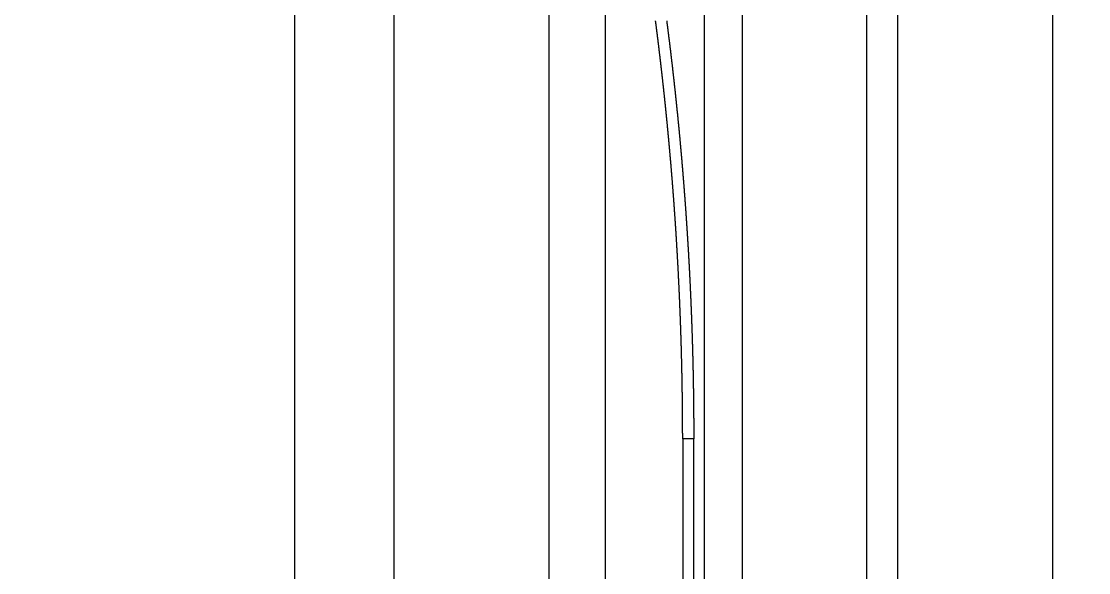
# Model space of a CAD drawing. Extents: x -3500 to 3500, y -1450 to 1450.
# Drawn here: x -726.09 to -715.77, y 212.71 to 218.04 of the extents above; entities that cross this region are included whole.
import ezdxf

# ---------------------------------------------------------------- set-up
doc = ezdxf.new("R2010")
doc.units = 0

msp = doc.modelspace()

# ---------------------------------------------------------------- linework, layer by layer
at = {"layer": 'EOS6MetalLayer'}
for points in [[(-720.45, -235.028), (-723.45, -235.028), (-723.45, -1.5), (-867.564, -1.5), (-867.564, -235.028), (-870.564, -235.028), (-870.564, 1.5), (-723.45, 1.5), (-723.45, 235.028), (-720.45, 235.028)], [(-717.921, 235.028), (-714.921, 235.028), (-714.921, 1.5), (-570.807, 1.5), (-570.807, 235.028), (-567.807, 235.028), (-567.807, -1.5), (-714.921, -1.5), (-714.921, -235.028), (-717.921, -235.028)]]:
    msp.add_lwpolyline(points, close=True, dxfattribs=at)
at = {"layer": 'HBSiProtectLayer'}
msp.add_lwpolyline([(-720.993, -280), (-717.621, -280), (-717.621, 280), (-720.993, 280)], close=True, dxfattribs=at)
at = {"layer": 'NegLayer'}
msp.add_lwpolyline([(-722.493, -225), (-716.121, -225), (-716.121, 225), (-722.493, 225)], close=True, dxfattribs=at)
at = {"layer": 'SiLayer'}
for points in [[(-719.493, -225), (-719.121, -225), (-719.121, 225), (-719.493, 225)], [(-719.7, -214), (-719.593, -214), (-719.593, 214), (-719.7, 214)]]:
    msp.add_lwpolyline(points, close=True, dxfattribs=at)
msp.add_lwpolyline([(-719.8547, 218.04), (-719.8542, 218.036), (-719.8536, 218.032), (-719.8531, 218.028), (-719.8526, 218.024), (-719.8521, 218.02), (-719.8516, 218.016), (-719.8511, 218.012), (-719.8506, 218.008), (-719.85, 218.004), (-719.8495, 218), (-719.849, 217.996), (-719.8485, 217.992), (-719.848, 217.988), (-719.8475, 217.984), (-719.847, 217.98), (-719.8465, 217.976), (-719.846, 217.972), (-719.8454, 217.968), (-719.8449, 217.964), (-719.8444, 217.96), (-719.8439, 217.956), (-719.8434, 217.952), (-719.8429, 217.948), (-719.8424, 217.944), (-719.8419, 217.94), (-719.8414, 217.936), (-719.8409, 217.932), (-719.8404, 217.928), (-719.8399, 217.924), (-719.8394, 217.92), (-719.8389, 217.916), (-719.8384, 217.912), (-719.8379, 217.908), (-719.8374, 217.904), (-719.8369, 217.9), (-719.8364, 217.896), (-719.8359, 217.892), (-719.8354, 217.888), (-719.8349, 217.884), (-719.8344, 217.88), (-719.8339, 217.876), (-719.8334, 217.872), (-719.8329, 217.868), (-719.8324, 217.864), (-719.8319, 217.86), (-719.8314, 217.856), (-719.8309, 217.852), (-719.8304, 217.848), (-719.8299, 217.844), (-719.8294, 217.84), (-719.8289, 217.836), (-719.8285, 217.832), (-719.828, 217.828), (-719.8275, 217.824), (-719.827, 217.82), (-719.8265, 217.816), (-719.826, 217.812), (-719.8255, 217.808), (-719.825, 217.804), (-719.8245, 217.8), (-719.8241, 217.796), (-719.8236, 217.792), (-719.8231, 217.788), (-719.8226, 217.784), (-719.8221, 217.78), (-719.8216, 217.776), (-719.8211, 217.772), (-719.8207, 217.768), (-719.8202, 217.764), (-719.8197, 217.76), (-719.8192, 217.756), (-719.8187, 217.752), (-719.8183, 217.748), (-719.8178, 217.744), (-719.8173, 217.74), (-719.8168, 217.736), (-719.8163, 217.732), (-719.8159, 217.728), (-719.8154, 217.724), (-719.8149, 217.72), (-719.8144, 217.716), (-719.8139, 217.712), (-719.8135, 217.708), (-719.813, 217.704), (-719.8125, 217.7), (-719.812, 217.696), (-719.8116, 217.692), (-719.8111, 217.688), (-719.8106, 217.684), (-719.8102, 217.68), (-719.8097, 217.676), (-719.8092, 217.672), (-719.8087, 217.668), (-719.8083, 217.664), (-719.8078, 217.66), (-719.8073, 217.656), (-719.8069, 217.652), (-719.8064, 217.648), (-719.8059, 217.644), (-719.8055, 217.64), (-719.805, 217.636), (-719.8045, 217.632), (-719.8041, 217.628), (-719.8036, 217.624), (-719.8031, 217.62), (-719.8027, 217.616), (-719.8022, 217.612), (-719.8018, 217.608), (-719.8013, 217.604), (-719.8008, 217.6), (-719.8004, 217.596), (-719.7999, 217.592), (-719.7994, 217.588), (-719.799, 217.584), (-719.7985, 217.58), (-719.7981, 217.576), (-719.7976, 217.572), (-719.7972, 217.568), (-719.7967, 217.564), (-719.7962, 217.56), (-719.7958, 217.556), (-719.7953, 217.552), (-719.7949, 217.548), (-719.7944, 217.544), (-719.794, 217.54), (-719.7935, 217.536), (-719.7931, 217.532), (-719.7926, 217.528), (-719.7922, 217.524), (-719.7917, 217.52), (-719.7912, 217.516), (-719.7908, 217.512), (-719.7903, 217.508), (-719.7899, 217.504), (-719.7895, 217.5), (-719.789, 217.496), (-719.7886, 217.492), (-719.7881, 217.488), (-719.7877, 217.484), (-719.7872, 217.48), (-719.7868, 217.476), (-719.7863, 217.472), (-719.7859, 217.468), (-719.7854, 217.464), (-719.785, 217.46), (-719.7845, 217.456), (-719.7841, 217.452), (-719.7837, 217.448), (-719.7832, 217.444), (-719.7828, 217.44), (-719.7823, 217.436), (-719.7819, 217.432), (-719.7815, 217.428), (-719.781, 217.424), (-719.7806, 217.42), (-719.7801, 217.416), (-719.7797, 217.412), (-719.7793, 217.408), (-719.7788, 217.404), (-719.7784, 217.4), (-719.778, 217.396), (-719.7775, 217.392), (-719.7771, 217.388), (-719.7767, 217.384), (-719.7762, 217.38), (-719.7758, 217.376), (-719.7754, 217.372), (-719.7749, 217.368), (-719.7745, 217.364), (-719.7741, 217.36), (-719.7736, 217.356), (-719.7732, 217.352), (-719.7728, 217.348), (-719.7723, 217.344), (-719.7719, 217.34), (-719.7715, 217.336), (-719.7711, 217.332), (-719.7706, 217.328), (-719.7702, 217.324), (-719.7698, 217.32), (-719.7694, 217.316), (-719.7689, 217.312), (-719.7685, 217.308), (-719.7681, 217.304), (-719.7677, 217.3), (-719.7672, 217.296), (-719.7668, 217.292), (-719.7664, 217.288), (-719.766, 217.284), (-719.7655, 217.28), (-719.7651, 217.276), (-719.7647, 217.272), (-719.7643, 217.268), (-719.7639, 217.264), (-719.7634, 217.26), (-719.763, 217.256), (-719.7626, 217.252), (-719.7622, 217.248), (-719.7618, 217.244), (-719.7614, 217.24), (-719.761, 217.236), (-719.7605, 217.232), (-719.7601, 217.228), (-719.7597, 217.224), (-719.7593, 217.22), (-719.7589, 217.216), (-719.7585, 217.212), (-719.7581, 217.208), (-719.7576, 217.204), (-719.7572, 217.2), (-719.7568, 217.196), (-719.7564, 217.192), (-719.756, 217.188), (-719.7556, 217.184), (-719.7552, 217.18), (-719.7548, 217.176), (-719.7544, 217.172), (-719.754, 217.168), (-719.7536, 217.164), (-719.7532, 217.16), (-719.7528, 217.156), (-719.7524, 217.152), (-719.7519, 217.148), (-719.7515, 217.144), (-719.7511, 217.14), (-719.7507, 217.136), (-719.7503, 217.132), (-719.7499, 217.128), (-719.7495, 217.124), (-719.7491, 217.12), (-719.7487, 217.116), (-719.7483, 217.112), (-719.7479, 217.108), (-719.7475, 217.104), (-719.7471, 217.1), (-719.7467, 217.096), (-719.7463, 217.092), (-719.7459, 217.088), (-719.7456, 217.084), (-719.7452, 217.08), (-719.7448, 217.076), (-719.7444, 217.072), (-719.744, 217.068), (-719.7436, 217.064), (-719.7432, 217.06), (-719.7428, 217.056), (-719.7424, 217.052), (-719.742, 217.048), (-719.7416, 217.044), (-719.7412, 217.04), (-719.7408, 217.036), (-719.7405, 217.032), (-719.7401, 217.028), (-719.7397, 217.024), (-719.7393, 217.02), (-719.7389, 217.016), (-719.7385, 217.012), (-719.7381, 217.008), (-719.7377, 217.004), (-719.7374, 217), (-719.737, 216.996), (-719.7366, 216.992), (-719.7362, 216.988), (-719.7358, 216.984), (-719.7354, 216.98), (-719.7351, 216.976), (-719.7347, 216.972), (-719.7343, 216.968), (-719.7339, 216.964), (-719.7335, 216.96), (-719.7332, 216.956), (-719.7328, 216.952), (-719.7324, 216.948), (-719.732, 216.944), (-719.7316, 216.94), (-719.7313, 216.936), (-719.7309, 216.932), (-719.7305, 216.928), (-719.7301, 216.924), (-719.7298, 216.92), (-719.7294, 216.916), (-719.729, 216.912), (-719.7286, 216.908), (-719.7283, 216.904), (-719.7279, 216.9), (-719.7275, 216.896), (-719.7272, 216.892), (-719.7268, 216.888), (-719.7264, 216.884), (-719.726, 216.88), (-719.7257, 216.876), (-719.7253, 216.872), (-719.7249, 216.868), (-719.7246, 216.864), (-719.7242, 216.86), (-719.7238, 216.856), (-719.7235, 216.852), (-719.7231, 216.848), (-719.7227, 216.844), (-719.7224, 216.84), (-719.722, 216.836), (-719.7217, 216.832), (-719.7213, 216.828), (-719.7209, 216.824), (-719.7206, 216.82), (-719.7202, 216.816), (-719.7198, 216.812), (-719.7195, 216.808), (-719.7191, 216.804), (-719.7188, 216.8), (-719.7184, 216.796), (-719.718, 216.792), (-719.7177, 216.788), (-719.7173, 216.784), (-719.717, 216.78), (-719.7166, 216.776), (-719.7163, 216.772), (-719.7159, 216.768), (-719.7156, 216.764), (-719.7152, 216.76), (-719.7148, 216.756), (-719.7145, 216.752), (-719.7141, 216.748), (-719.7138, 216.744), (-719.7134, 216.74), (-719.7131, 216.736), (-719.7127, 216.732), (-719.7124, 216.728), (-719.712, 216.724), (-719.7117, 216.72), (-719.7113, 216.716), (-719.711, 216.712), (-719.7106, 216.708), (-719.7103, 216.704), (-719.7099, 216.7), (-719.7096, 216.696), (-719.7093, 216.692), (-719.7089, 216.688), (-719.7086, 216.684), (-719.7082, 216.68), (-719.7079, 216.676), (-719.7075, 216.672), (-719.7072, 216.668), (-719.7068, 216.664), (-719.7065, 216.66), (-719.7062, 216.656), (-719.7058, 216.652), (-719.7055, 216.648), (-719.7051, 216.644), (-719.7048, 216.64), (-719.7045, 216.636), (-719.7041, 216.632), (-719.7038, 216.628), (-719.7035, 216.624), (-719.7031, 216.62), (-719.7028, 216.616), (-719.7024, 216.612), (-719.7021, 216.608), (-719.7018, 216.604), (-719.7014, 216.6), (-719.7011, 216.596), (-719.7008, 216.592), (-719.7004, 216.588), (-719.7001, 216.584), (-719.6998, 216.58), (-719.6995, 216.576), (-719.6991, 216.572), (-719.6988, 216.568), (-719.6985, 216.564), (-719.6981, 216.56), (-719.6978, 216.556), (-719.6975, 216.552), (-719.6972, 216.548), (-719.6968, 216.544), (-719.6965, 216.54), (-719.6962, 216.536), (-719.6959, 216.532), (-719.6955, 216.528), (-719.6952, 216.524), (-719.6949, 216.52), (-719.6946, 216.516), (-719.6942, 216.512), (-719.6939, 216.508), (-719.6936, 216.504), (-719.6933, 216.5), (-719.6929, 216.496), (-719.6926, 216.492), (-719.6923, 216.488), (-719.692, 216.484), (-719.6917, 216.48), (-719.6914, 216.476), (-719.691, 216.472), (-719.6907, 216.468), (-719.6904, 216.464), (-719.6901, 216.46), (-719.6898, 216.456), (-719.6895, 216.452), (-719.6891, 216.448), (-719.6888, 216.444), (-719.6885, 216.44), (-719.6882, 216.436), (-719.6879, 216.432), (-719.6876, 216.428), (-719.6873, 216.424), (-719.687, 216.42), (-719.6866, 216.416), (-719.6863, 216.412), (-719.686, 216.408), (-719.6857, 216.404), (-719.6854, 216.4), (-719.6851, 216.396), (-719.6848, 216.392), (-719.6845, 216.388), (-719.6842, 216.384), (-719.6839, 216.38), (-719.6836, 216.376), (-719.6833, 216.372), (-719.683, 216.368), (-719.6827, 216.364), (-719.6824, 216.36), (-719.6821, 216.356), (-719.6818, 216.352), (-719.6815, 216.348), (-719.6811, 216.344), (-719.6808, 216.34), (-719.6805, 216.336), (-719.6802, 216.332), (-719.68, 216.328), (-719.6797, 216.324), (-719.6794, 216.32), (-719.6791, 216.316), (-719.6788, 216.312), (-719.6785, 216.308), (-719.6782, 216.304), (-719.6779, 216.3), (-719.6776, 216.296), (-719.6773, 216.292), (-719.677, 216.288), (-719.6767, 216.284), (-719.6764, 216.28), (-719.6761, 216.276), (-719.6758, 216.272), (-719.6755, 216.268), (-719.6752, 216.264), (-719.6749, 216.26), (-719.6747, 216.256), (-719.6744, 216.252), (-719.6741, 216.248), (-719.6738, 216.244), (-719.6735, 216.24), (-719.6732, 216.236), (-719.6729, 216.232), (-719.6726, 216.228), (-719.6724, 216.224), (-719.6721, 216.22), (-719.6718, 216.216), (-719.6715, 216.212), (-719.6712, 216.208), (-719.6709, 216.204), (-719.6707, 216.2), (-719.6704, 216.196), (-719.6701, 216.192), (-719.6698, 216.188), (-719.6695, 216.184), (-719.6692, 216.18), (-719.669, 216.176), (-719.6687, 216.172), (-719.6684, 216.168), (-719.6681, 216.164), (-719.6679, 216.16), (-719.6676, 216.156), (-719.6673, 216.152), (-719.667, 216.148), (-719.6668, 216.144), (-719.6665, 216.14), (-719.6662, 216.136), (-719.6659, 216.132), (-719.6657, 216.128), (-719.6654, 216.124), (-719.6651, 216.12), (-719.6648, 216.116), (-719.6646, 216.112), (-719.6643, 216.108), (-719.664, 216.104), (-719.6638, 216.1), (-719.6635, 216.096), (-719.6632, 216.092), (-719.663, 216.088), (-719.6627, 216.084), (-719.6624, 216.08), (-719.6622, 216.076), (-719.6619, 216.072), (-719.6616, 216.068), (-719.6614, 216.064), (-719.6611, 216.06), (-719.6608, 216.056), (-719.6606, 216.052), (-719.6603, 216.048), (-719.66, 216.044), (-719.6598, 216.04), (-719.6595, 216.036), (-719.6593, 216.032), (-719.659, 216.028), (-719.6587, 216.024), (-719.6585, 216.02), (-719.6582, 216.016), (-719.658, 216.012), (-719.6577, 216.008), (-719.6574, 216.004), (-719.6572, 216), (-719.6569, 215.996), (-719.6567, 215.992), (-719.6564, 215.988), (-719.6562, 215.984), (-719.6559, 215.98), (-719.6557, 215.976), (-719.6554, 215.972), (-719.6551, 215.968), (-719.6549, 215.964), (-719.6546, 215.96), (-719.6544, 215.956), (-719.6541, 215.952), (-719.6539, 215.948), (-719.6536, 215.944), (-719.6534, 215.94), (-719.6531, 215.936), (-719.6529, 215.932), (-719.6526, 215.928), (-719.6524, 215.924), (-719.6522, 215.92), (-719.6519, 215.916), (-719.6517, 215.912), (-719.6514, 215.908), (-719.6512, 215.904), (-719.6509, 215.9), (-719.6507, 215.896), (-719.6504, 215.892), (-719.6502, 215.888), (-719.65, 215.884), (-719.6497, 215.88), (-719.6495, 215.876), (-719.6492, 215.872), (-719.649, 215.868), (-719.6488, 215.864), (-719.6485, 215.86), (-719.6483, 215.856), (-719.648, 215.852), (-719.6478, 215.848), (-719.6476, 215.844), (-719.6473, 215.84), (-719.6471, 215.836), (-719.6469, 215.832), (-719.6466, 215.828), (-719.6464, 215.824), (-719.6462, 215.82), (-719.6459, 215.816), (-719.6457, 215.812), (-719.6455, 215.808), (-719.6452, 215.804), (-719.645, 215.8), (-719.6448, 215.796), (-719.6445, 215.792), (-719.6443, 215.788), (-719.6441, 215.784), (-719.6438, 215.78), (-719.6436, 215.776), (-719.6434, 215.772), (-719.6432, 215.768), (-719.6429, 215.764), (-719.6427, 215.76), (-719.6425, 215.756), (-719.6423, 215.752), (-719.642, 215.748), (-719.6418, 215.744), (-719.6416, 215.74), (-719.6414, 215.736), (-719.6411, 215.732), (-719.6409, 215.728), (-719.6407, 215.724), (-719.6405, 215.72), (-719.6403, 215.716), (-719.64, 215.712), (-719.6398, 215.708), (-719.6396, 215.704), (-719.6394, 215.7), (-719.6392, 215.696), (-719.6389, 215.692), (-719.6387, 215.688), (-719.6385, 215.684), (-719.6383, 215.68), (-719.6381, 215.676), (-719.6379, 215.672), (-719.6376, 215.668), (-719.6374, 215.664), (-719.6372, 215.66), (-719.637, 215.656), (-719.6368, 215.652), (-719.6366, 215.648), (-719.6364, 215.644), (-719.6362, 215.64), (-719.6359, 215.636), (-719.6357, 215.632), (-719.6355, 215.628), (-719.6353, 215.624), (-719.6351, 215.62), (-719.6349, 215.616), (-719.6347, 215.612), (-719.6345, 215.608), (-719.6343, 215.604), (-719.6341, 215.6), (-719.6339, 215.596), (-719.6337, 215.592), (-719.6335, 215.588), (-719.6333, 215.584), (-719.6331, 215.58), (-719.6329, 215.576), (-719.6327, 215.572), (-719.6325, 215.568), (-719.6323, 215.564), (-719.6321, 215.56), (-719.6319, 215.556), (-719.6317, 215.552), (-719.6315, 215.548), (-719.6313, 215.544), (-719.6311, 215.54), (-719.6309, 215.536), (-719.6307, 215.532), (-719.6305, 215.528), (-719.6303, 215.524), (-719.6301, 215.52), (-719.6299, 215.516), (-719.6297, 215.512), (-719.6295, 215.508), (-719.6293, 215.504), (-719.6291, 215.5), (-719.6289, 215.496), (-719.6287, 215.492), (-719.6285, 215.488), (-719.6283, 215.484), (-719.6281, 215.48), (-719.628, 215.476), (-719.6278, 215.472), (-719.6276, 215.468), (-719.6274, 215.464), (-719.6272, 215.46), (-719.627, 215.456), (-719.6268, 215.452), (-719.6266, 215.448), (-719.6265, 215.444), (-719.6263, 215.44), (-719.6261, 215.436), (-719.6259, 215.432), (-719.6257, 215.428), (-719.6255, 215.424), (-719.6254, 215.42), (-719.6252, 215.416), (-719.625, 215.412), (-719.6248, 215.408), (-719.6246, 215.404), (-719.6245, 215.4), (-719.6243, 215.396), (-719.6241, 215.392), (-719.6239, 215.388), (-719.6237, 215.384), (-719.6236, 215.38), (-719.6234, 215.376), (-719.6232, 215.372), (-719.623, 215.368), (-719.6229, 215.364), (-719.6227, 215.36), (-719.6225, 215.356), (-719.6223, 215.352), (-719.6222, 215.348), (-719.622, 215.344), (-719.6218, 215.34), (-719.6216, 215.336), (-719.6215, 215.332), (-719.6213, 215.328), (-719.6211, 215.324), (-719.621, 215.32), (-719.6208, 215.316), (-719.6206, 215.312), (-719.6205, 215.308), (-719.6203, 215.304), (-719.6201, 215.3), (-719.62, 215.296), (-719.6198, 215.292), (-719.6196, 215.288), (-719.6195, 215.284), (-719.6193, 215.28), (-719.6191, 215.276), (-719.619, 215.272), (-719.6188, 215.268), (-719.6186, 215.264), (-719.6185, 215.26), (-719.6183, 215.256), (-719.6182, 215.252), (-719.618, 215.248), (-719.6178, 215.244), (-719.6177, 215.24), (-719.6175, 215.236), (-719.6174, 215.232), (-719.6172, 215.228), (-719.617, 215.224), (-719.6169, 215.22), (-719.6167, 215.216), (-719.6166, 215.212), (-719.6164, 215.208), (-719.6163, 215.204), (-719.6161, 215.2), (-719.616, 215.196), (-719.6158, 215.192), (-719.6156, 215.188), (-719.6155, 215.184), (-719.6153, 215.18), (-719.6152, 215.176), (-719.615, 215.172), (-719.6149, 215.168), (-719.6147, 215.164), (-719.6146, 215.16), (-719.6144, 215.156), (-719.6143, 215.152), (-719.6141, 215.148), (-719.614, 215.144), (-719.6139, 215.14), (-719.6137, 215.136), (-719.6136, 215.132), (-719.6134, 215.128), (-719.6133, 215.124), (-719.6131, 215.12), (-719.613, 215.116), (-719.6128, 215.112), (-719.6127, 215.108), (-719.6126, 215.104), (-719.6124, 215.1), (-719.6123, 215.096), (-719.6121, 215.092), (-719.612, 215.088), (-719.6119, 215.084), (-719.6117, 215.08), (-719.6116, 215.076), (-719.6114, 215.072), (-719.6113, 215.068), (-719.6112, 215.064), (-719.611, 215.06), (-719.6109, 215.056), (-719.6108, 215.052), (-719.6106, 215.048), (-719.6105, 215.044), (-719.6104, 215.04), (-719.6102, 215.036), (-719.6101, 215.032), (-719.61, 215.028), (-719.6098, 215.024), (-719.6097, 215.02), (-719.6096, 215.016), (-719.6094, 215.012), (-719.6093, 215.008), (-719.6092, 215.004), (-719.609, 215), (-719.6089, 214.996), (-719.6088, 214.992), (-719.6087, 214.988), (-719.6085, 214.984), (-719.6084, 214.98), (-719.6083, 214.976), (-719.6082, 214.972), (-719.608, 214.968), (-719.6079, 214.964), (-719.6078, 214.96), (-719.6077, 214.956), (-719.6075, 214.952), (-719.6074, 214.948), (-719.6073, 214.944), (-719.6072, 214.94), (-719.6071, 214.936), (-719.6069, 214.932), (-719.6068, 214.928), (-719.6067, 214.924), (-719.6066, 214.92), (-719.6065, 214.916), (-719.6063, 214.912), (-719.6062, 214.908), (-719.6061, 214.904), (-719.606, 214.9), (-719.6059, 214.896), (-719.6058, 214.892), (-719.6057, 214.888), (-719.6055, 214.884), (-719.6054, 214.88), (-719.6053, 214.876), (-719.6052, 214.872), (-719.6051, 214.868), (-719.605, 214.864), (-719.6049, 214.86), (-719.6048, 214.856), (-719.6046, 214.852), (-719.6045, 214.848), (-719.6044, 214.844), (-719.6043, 214.84), (-719.6042, 214.836), (-719.6041, 214.832), (-719.604, 214.828), (-719.6039, 214.824), (-719.6038, 214.82), (-719.6037, 214.816), (-719.6036, 214.812), (-719.6035, 214.808), (-719.6034, 214.804), (-719.6033, 214.8), (-719.6032, 214.796), (-719.6031, 214.792), (-719.603, 214.788), (-719.6029, 214.784), (-719.6028, 214.78), (-719.6027, 214.776), (-719.6026, 214.772), (-719.6025, 214.768), (-719.6024, 214.764), (-719.6023, 214.76), (-719.6022, 214.756), (-719.6021, 214.752), (-719.602, 214.748), (-719.6019, 214.744), (-719.6018, 214.74), (-719.6017, 214.736), (-719.6016, 214.732), (-719.6015, 214.728), (-719.6014, 214.724), (-719.6013, 214.72), (-719.6012, 214.716), (-719.6011, 214.712), (-719.601, 214.708), (-719.601, 214.704), (-719.6009, 214.7), (-719.6008, 214.696), (-719.6007, 214.692), (-719.6006, 214.688), (-719.6005, 214.684), (-719.6004, 214.68), (-719.6003, 214.676), (-719.6002, 214.672), (-719.6002, 214.668), (-719.6001, 214.664), (-719.6, 214.66), (-719.5999, 214.656), (-719.5998, 214.652), (-719.5997, 214.648), (-719.5997, 214.644), (-719.5996, 214.64), (-719.5995, 214.636), (-719.5994, 214.632), (-719.5993, 214.628), (-719.5992, 214.624), (-719.5992, 214.62), (-719.5991, 214.616), (-719.599, 214.612), (-719.5989, 214.608), (-719.5989, 214.604), (-719.5988, 214.6), (-719.5987, 214.596), (-719.5986, 214.592), (-719.5985, 214.588), (-719.5985, 214.584), (-719.5984, 214.58), (-719.5983, 214.576), (-719.5983, 214.572), (-719.5982, 214.568), (-719.5981, 214.564), (-719.598, 214.56), (-719.598, 214.556), (-719.5979, 214.552), (-719.5978, 214.548), (-719.5977, 214.544), (-719.5977, 214.54), (-719.5976, 214.536), (-719.5975, 214.532), (-719.5975, 214.528), (-719.5974, 214.524), (-719.5973, 214.52), (-719.5973, 214.516), (-719.5972, 214.512), (-719.5971, 214.508), (-719.5971, 214.504), (-719.597, 214.5), (-719.5969, 214.496), (-719.5969, 214.492), (-719.5968, 214.488), (-719.5968, 214.484), (-719.5967, 214.48), (-719.5966, 214.476), (-719.5966, 214.472), (-719.5965, 214.468), (-719.5965, 214.464), (-719.5964, 214.46), (-719.5963, 214.456), (-719.5963, 214.452), (-719.5962, 214.448), (-719.5962, 214.444), (-719.5961, 214.44), (-719.5961, 214.436), (-719.596, 214.432), (-719.5959, 214.428), (-719.5959, 214.424), (-719.5958, 214.42), (-719.5958, 214.416), (-719.5957, 214.412), (-719.5957, 214.408), (-719.5956, 214.404), (-719.5956, 214.4), (-719.5955, 214.396), (-719.5955, 214.392), (-719.5954, 214.388), (-719.5954, 214.384), (-719.5953, 214.38), (-719.5953, 214.376), (-719.5952, 214.372), (-719.5952, 214.368), (-719.5951, 214.364), (-719.5951, 214.36), (-719.595, 214.356), (-719.595, 214.352), (-719.5949, 214.348), (-719.5949, 214.344), (-719.5949, 214.34), (-719.5948, 214.336), (-719.5948, 214.332), (-719.5947, 214.328), (-719.5947, 214.324), (-719.5946, 214.32), (-719.5946, 214.316), (-719.5946, 214.312), (-719.5945, 214.308), (-719.5945, 214.304), (-719.5944, 214.3), (-719.5944, 214.296), (-719.5944, 214.292), (-719.5943, 214.288), (-719.5943, 214.284), (-719.5943, 214.28), (-719.5942, 214.276), (-719.5942, 214.272), (-719.5942, 214.268), (-719.5941, 214.264), (-719.5941, 214.26), (-719.5941, 214.256), (-719.594, 214.252), (-719.594, 214.248), (-719.594, 214.244), (-719.5939, 214.24), (-719.5939, 214.236), (-719.5939, 214.232), (-719.5938, 214.228), (-719.5938, 214.224), (-719.5938, 214.22), (-719.5937, 214.216), (-719.5937, 214.212), (-719.5937, 214.208), (-719.5937, 214.204), (-719.5936, 214.2), (-719.5936, 214.196), (-719.5936, 214.192), (-719.5936, 214.188), (-719.5935, 214.184), (-719.5935, 214.18), (-719.5935, 214.176), (-719.5935, 214.172), (-719.5935, 214.168), (-719.5934, 214.164), (-719.5934, 214.16), (-719.5934, 214.156), (-719.5934, 214.152), (-719.5934, 214.148), (-719.5933, 214.144), (-719.5933, 214.14), (-719.5933, 214.136), (-719.5933, 214.132), (-719.5933, 214.128), (-719.5932, 214.124), (-719.5932, 214.12), (-719.5932, 214.116), (-719.5932, 214.112), (-719.5932, 214.108), (-719.5932, 214.104), (-719.5932, 214.1), (-719.5931, 214.096), (-719.5931, 214.092), (-719.5931, 214.088), (-719.5931, 214.084), (-719.5931, 214.08), (-719.5931, 214.076), (-719.5931, 214.072), (-719.5931, 214.068), (-719.5931, 214.064), (-719.5931, 214.06), (-719.5931, 214.056), (-719.593, 214.052), (-719.593, 214.048), (-719.593, 214.044), (-719.593, 214.04), (-719.593, 214.036), (-719.593, 214.032), (-719.593, 214.028), (-719.593, 214.024), (-719.593, 214.02), (-719.593, 214.016), (-719.593, 214.012), (-719.593, 214.008), (-719.593, 214.004), (-719.593, 214), (-719.7, 214), (-719.7, 214), (-719.7, 214.004), (-719.7, 214.008), (-719.7, 214.012), (-719.7, 214.016), (-719.7, 214.02), (-719.7, 214.024), (-719.7, 214.028), (-719.7, 214.032), (-719.7, 214.036), (-719.7, 214.04), (-719.7, 214.044), (-719.7, 214.048), (-719.7, 214.052), (-719.7001, 214.056), (-719.7001, 214.06), (-719.7001, 214.064), (-719.7001, 214.068), (-719.7001, 214.072), (-719.7001, 214.076), (-719.7001, 214.08), (-719.7001, 214.084), (-719.7001, 214.088), (-719.7001, 214.092), (-719.7001, 214.096), (-719.7002, 214.1), (-719.7002, 214.104), (-719.7002, 214.108), (-719.7002, 214.112), (-719.7002, 214.116), (-719.7002, 214.12), (-719.7002, 214.124), (-719.7003, 214.128), (-719.7003, 214.132), (-719.7003, 214.136), (-719.7003, 214.14), (-719.7003, 214.144), (-719.7004, 214.148), (-719.7004, 214.152), (-719.7004, 214.156), (-719.7004, 214.16), (-719.7004, 214.164), (-719.7005, 214.168), (-719.7005, 214.172), (-719.7005, 214.176), (-719.7005, 214.18), (-719.7005, 214.184), (-719.7006, 214.188), (-719.7006, 214.192), (-719.7006, 214.196), (-719.7006, 214.2), (-719.7007, 214.204), (-719.7007, 214.208), (-719.7007, 214.212), (-719.7007, 214.216), (-719.7008, 214.22), (-719.7008, 214.224), (-719.7008, 214.228), (-719.7009, 214.232), (-719.7009, 214.236), (-719.7009, 214.24), (-719.701, 214.244), (-719.701, 214.248), (-719.701, 214.252), (-719.7011, 214.256), (-719.7011, 214.26), (-719.7011, 214.264), (-719.7012, 214.268), (-719.7012, 214.272), (-719.7012, 214.276), (-719.7013, 214.28), (-719.7013, 214.284), (-719.7013, 214.288), (-719.7014, 214.292), (-719.7014, 214.296), (-719.7014, 214.3), (-719.7015, 214.304), (-719.7015, 214.308), (-719.7016, 214.312), (-719.7016, 214.316), (-719.7016, 214.32), (-719.7017, 214.324), (-719.7017, 214.328), (-719.7018, 214.332), (-719.7018, 214.336), (-719.7019, 214.34), (-719.7019, 214.344), (-719.7019, 214.348), (-719.702, 214.352), (-719.702, 214.356), (-719.7021, 214.36), (-719.7021, 214.364), (-719.7022, 214.368), (-719.7022, 214.372), (-719.7023, 214.376), (-719.7023, 214.38), (-719.7024, 214.384), (-719.7024, 214.388), (-719.7025, 214.392), (-719.7025, 214.396), (-719.7026, 214.4), (-719.7026, 214.404), (-719.7027, 214.408), (-719.7027, 214.412), (-719.7028, 214.416), (-719.7028, 214.42), (-719.7029, 214.424), (-719.7029, 214.428), (-719.703, 214.432), (-719.7031, 214.436), (-719.7031, 214.44), (-719.7032, 214.444), (-719.7032, 214.448), (-719.7033, 214.452), (-719.7033, 214.456), (-719.7034, 214.46), (-719.7035, 214.464), (-719.7035, 214.468), (-719.7036, 214.472), (-719.7036, 214.476), (-719.7037, 214.48), (-719.7038, 214.484), (-719.7038, 214.488), (-719.7039, 214.492), (-719.7039, 214.496), (-719.704, 214.5), (-719.7041, 214.504), (-719.7041, 214.508), (-719.7042, 214.512), (-719.7043, 214.516), (-719.7043, 214.52), (-719.7044, 214.524), (-719.7045, 214.528), (-719.7045, 214.532), (-719.7046, 214.536), (-719.7047, 214.54), (-719.7047, 214.544), (-719.7048, 214.548), (-719.7049, 214.552), (-719.705, 214.556), (-719.705, 214.56), (-719.7051, 214.564), (-719.7052, 214.568), (-719.7053, 214.572), (-719.7053, 214.576), (-719.7054, 214.58), (-719.7055, 214.584), (-719.7055, 214.588), (-719.7056, 214.592), (-719.7057, 214.596), (-719.7058, 214.6), (-719.7059, 214.604), (-719.7059, 214.608), (-719.706, 214.612), (-719.7061, 214.616), (-719.7062, 214.62), (-719.7062, 214.624), (-719.7063, 214.628), (-719.7064, 214.632), (-719.7065, 214.636), (-719.7066, 214.64), (-719.7067, 214.644), (-719.7067, 214.648), (-719.7068, 214.652), (-719.7069, 214.656), (-719.707, 214.66), (-719.7071, 214.664), (-719.7072, 214.668), (-719.7072, 214.672), (-719.7073, 214.676), (-719.7074, 214.68), (-719.7075, 214.684), (-719.7076, 214.688), (-719.7077, 214.692), (-719.7078, 214.696), (-719.7079, 214.7), (-719.708, 214.704), (-719.708, 214.708), (-719.7081, 214.712), (-719.7082, 214.716), (-719.7083, 214.72), (-719.7084, 214.724), (-719.7085, 214.728), (-719.7086, 214.732), (-719.7087, 214.736), (-719.7088, 214.74), (-719.7089, 214.744), (-719.709, 214.748), (-719.7091, 214.752), (-719.7092, 214.756), (-719.7093, 214.76), (-719.7094, 214.764), (-719.7095, 214.768), (-719.7096, 214.772), (-719.7097, 214.776), (-719.7098, 214.78), (-719.7099, 214.784), (-719.71, 214.788), (-719.7101, 214.792), (-719.7102, 214.796), (-719.7103, 214.8), (-719.7104, 214.804), (-719.7105, 214.808), (-719.7106, 214.812), (-719.7107, 214.816), (-719.7108, 214.82), (-719.7109, 214.824), (-719.711, 214.828), (-719.7111, 214.832), (-719.7112, 214.836), (-719.7113, 214.84), (-719.7114, 214.844), (-719.7115, 214.848), (-719.7116, 214.852), (-719.7118, 214.856), (-719.7119, 214.86), (-719.712, 214.864), (-719.7121, 214.868), (-719.7122, 214.872), (-719.7123, 214.876), (-719.7124, 214.88), (-719.7125, 214.884), (-719.7127, 214.888), (-719.7128, 214.892), (-719.7129, 214.896), (-719.713, 214.9), (-719.7131, 214.904), (-719.7132, 214.908), (-719.7133, 214.912), (-719.7135, 214.916), (-719.7136, 214.92), (-719.7137, 214.924), (-719.7138, 214.928), (-719.7139, 214.932), (-719.7141, 214.936), (-719.7142, 214.94), (-719.7143, 214.944), (-719.7144, 214.948), (-719.7145, 214.952), (-719.7147, 214.956), (-719.7148, 214.96), (-719.7149, 214.964), (-719.715, 214.968), (-719.7152, 214.972), (-719.7153, 214.976), (-719.7154, 214.98), (-719.7155, 214.984), (-719.7157, 214.988), (-719.7158, 214.992), (-719.7159, 214.996), (-719.716, 215), (-719.7162, 215.004), (-719.7163, 215.008), (-719.7164, 215.012), (-719.7166, 215.016), (-719.7167, 215.02), (-719.7168, 215.024), (-719.717, 215.028), (-719.7171, 215.032), (-719.7172, 215.036), (-719.7174, 215.04), (-719.7175, 215.044), (-719.7176, 215.048), (-719.7178, 215.052), (-719.7179, 215.056), (-719.718, 215.06), (-719.7182, 215.064), (-719.7183, 215.068), (-719.7184, 215.072), (-719.7186, 215.076), (-719.7187, 215.08), (-719.7189, 215.084), (-719.719, 215.088), (-719.7191, 215.092), (-719.7193, 215.096), (-719.7194, 215.1), (-719.7196, 215.104), (-719.7197, 215.108), (-719.7198, 215.112), (-719.72, 215.116), (-719.7201, 215.12), (-719.7203, 215.124), (-719.7204, 215.128), (-719.7206, 215.132), (-719.7207, 215.136), (-719.7209, 215.14), (-719.721, 215.144), (-719.7211, 215.148), (-719.7213, 215.152), (-719.7214, 215.156), (-719.7216, 215.16), (-719.7217, 215.164), (-719.7219, 215.168), (-719.722, 215.172), (-719.7222, 215.176), (-719.7223, 215.18), (-719.7225, 215.184), (-719.7226, 215.188), (-719.7228, 215.192), (-719.723, 215.196), (-719.7231, 215.2), (-719.7233, 215.204), (-719.7234, 215.208), (-719.7236, 215.212), (-719.7237, 215.216), (-719.7239, 215.22), (-719.724, 215.224), (-719.7242, 215.228), (-719.7244, 215.232), (-719.7245, 215.236), (-719.7247, 215.24), (-719.7248, 215.244), (-719.725, 215.248), (-719.7252, 215.252), (-719.7253, 215.256), (-719.7255, 215.26), (-719.7256, 215.264), (-719.7258, 215.268), (-719.726, 215.272), (-719.7261, 215.276), (-719.7263, 215.28), (-719.7265, 215.284), (-719.7266, 215.288), (-719.7268, 215.292), (-719.727, 215.296), (-719.7271, 215.3), (-719.7273, 215.304), (-719.7275, 215.308), (-719.7276, 215.312), (-719.7278, 215.316), (-719.728, 215.32), (-719.7281, 215.324), (-719.7283, 215.328), (-719.7285, 215.332), (-719.7286, 215.336), (-719.7288, 215.34), (-719.729, 215.344), (-719.7292, 215.348), (-719.7293, 215.352), (-719.7295, 215.356), (-719.7297, 215.36), (-719.7299, 215.364), (-719.73, 215.368), (-719.7302, 215.372), (-719.7304, 215.376), (-719.7306, 215.38), (-719.7307, 215.384), (-719.7309, 215.388), (-719.7311, 215.392), (-719.7313, 215.396), (-719.7315, 215.4), (-719.7316, 215.404), (-719.7318, 215.408), (-719.732, 215.412), (-719.7322, 215.416), (-719.7324, 215.42), (-719.7325, 215.424), (-719.7327, 215.428), (-719.7329, 215.432), (-719.7331, 215.436), (-719.7333, 215.44), (-719.7335, 215.444), (-719.7336, 215.448), (-719.7338, 215.452), (-719.734, 215.456), (-719.7342, 215.46), (-719.7344, 215.464), (-719.7346, 215.468), (-719.7348, 215.472), (-719.735, 215.476), (-719.7351, 215.48), (-719.7353, 215.484), (-719.7355, 215.488), (-719.7357, 215.492), (-719.7359, 215.496), (-719.7361, 215.5), (-719.7363, 215.504), (-719.7365, 215.508), (-719.7367, 215.512), (-719.7369, 215.516), (-719.7371, 215.52), (-719.7373, 215.524), (-719.7375, 215.528), (-719.7377, 215.532), (-719.7379, 215.536), (-719.7381, 215.54), (-719.7383, 215.544), (-719.7385, 215.548), (-719.7387, 215.552), (-719.7389, 215.556), (-719.7391, 215.56), (-719.7393, 215.564), (-719.7395, 215.568), (-719.7397, 215.572), (-719.7399, 215.576), (-719.7401, 215.58), (-719.7403, 215.584), (-719.7405, 215.588), (-719.7407, 215.592), (-719.7409, 215.596), (-719.7411, 215.6), (-719.7413, 215.604), (-719.7415, 215.608), (-719.7417, 215.612), (-719.7419, 215.616), (-719.7421, 215.62), (-719.7423, 215.624), (-719.7425, 215.628), (-719.7427, 215.632), (-719.7429, 215.636), (-719.7432, 215.64), (-719.7434, 215.644), (-719.7436, 215.648), (-719.7438, 215.652), (-719.744, 215.656), (-719.7442, 215.66), (-719.7444, 215.664), (-719.7446, 215.668), (-719.7449, 215.672), (-719.7451, 215.676), (-719.7453, 215.68), (-719.7455, 215.684), (-719.7457, 215.688), (-719.7459, 215.692), (-719.7462, 215.696), (-719.7464, 215.7), (-719.7466, 215.704), (-719.7468, 215.708), (-719.747, 215.712), (-719.7473, 215.716), (-719.7475, 215.72), (-719.7477, 215.724), (-719.7479, 215.728), (-719.7481, 215.732), (-719.7484, 215.736), (-719.7486, 215.74), (-719.7488, 215.744), (-719.749, 215.748), (-719.7493, 215.752), (-719.7495, 215.756), (-719.7497, 215.76), (-719.7499, 215.764), (-719.7502, 215.768), (-719.7504, 215.772), (-719.7506, 215.776), (-719.7508, 215.78), (-719.7511, 215.784), (-719.7513, 215.788), (-719.7515, 215.792), (-719.7518, 215.796), (-719.752, 215.8), (-719.7522, 215.804), (-719.7525, 215.808), (-719.7527, 215.812), (-719.7529, 215.816), (-719.7532, 215.82), (-719.7534, 215.824), (-719.7536, 215.828), (-719.7539, 215.832), (-719.7541, 215.836), (-719.7543, 215.84), (-719.7546, 215.844), (-719.7548, 215.848), (-719.755, 215.852), (-719.7553, 215.856), (-719.7555, 215.86), (-719.7558, 215.864), (-719.756, 215.868), (-719.7562, 215.872), (-719.7565, 215.876), (-719.7567, 215.88), (-719.757, 215.884), (-719.7572, 215.888), (-719.7574, 215.892), (-719.7577, 215.896), (-719.7579, 215.9), (-719.7582, 215.904), (-719.7584, 215.908), (-719.7587, 215.912), (-719.7589, 215.916), (-719.7592, 215.92), (-719.7594, 215.924), (-719.7596, 215.928), (-719.7599, 215.932), (-719.7601, 215.936), (-719.7604, 215.94), (-719.7606, 215.944), (-719.7609, 215.948), (-719.7611, 215.952), (-719.7614, 215.956), (-719.7616, 215.96), (-719.7619, 215.964), (-719.7621, 215.968), (-719.7624, 215.972), (-719.7627, 215.976), (-719.7629, 215.98), (-719.7632, 215.984), (-719.7634, 215.988), (-719.7637, 215.992), (-719.7639, 215.996), (-719.7642, 216), (-719.7644, 216.004), (-719.7647, 216.008), (-719.765, 216.012), (-719.7652, 216.016), (-719.7655, 216.02), (-719.7657, 216.024), (-719.766, 216.028), (-719.7663, 216.032), (-719.7665, 216.036), (-719.7668, 216.04), (-719.767, 216.044), (-719.7673, 216.048), (-719.7676, 216.052), (-719.7678, 216.056), (-719.7681, 216.06), (-719.7684, 216.064), (-719.7686, 216.068), (-719.7689, 216.072), (-719.7692, 216.076), (-719.7694, 216.08), (-719.7697, 216.084), (-719.77, 216.088), (-719.7702, 216.092), (-719.7705, 216.096), (-719.7708, 216.1), (-719.771, 216.104), (-719.7713, 216.108), (-719.7716, 216.112), (-719.7718, 216.116), (-719.7721, 216.12), (-719.7724, 216.124), (-719.7727, 216.128), (-719.7729, 216.132), (-719.7732, 216.136), (-719.7735, 216.14), (-719.7738, 216.144), (-719.774, 216.148), (-719.7743, 216.152), (-719.7746, 216.156), (-719.7749, 216.16), (-719.7751, 216.164), (-719.7754, 216.168), (-719.7757, 216.172), (-719.776, 216.176), (-719.7762, 216.18), (-719.7765, 216.184), (-719.7768, 216.188), (-719.7771, 216.192), (-719.7774, 216.196), (-719.7777, 216.2), (-719.7779, 216.204), (-719.7782, 216.208), (-719.7785, 216.212), (-719.7788, 216.216), (-719.7791, 216.22), (-719.7794, 216.224), (-719.7796, 216.228), (-719.7799, 216.232), (-719.7802, 216.236), (-719.7805, 216.24), (-719.7808, 216.244), (-719.7811, 216.248), (-719.7814, 216.252), (-719.7817, 216.256), (-719.7819, 216.26), (-719.7822, 216.264), (-719.7825, 216.268), (-719.7828, 216.272), (-719.7831, 216.276), (-719.7834, 216.28), (-719.7837, 216.284), (-719.784, 216.288), (-719.7843, 216.292), (-719.7846, 216.296), (-719.7849, 216.3), (-719.7852, 216.304), (-719.7855, 216.308), (-719.7858, 216.312), (-719.7861, 216.316), (-719.7864, 216.32), (-719.7867, 216.324), (-719.787, 216.328), (-719.7872, 216.332), (-719.7875, 216.336), (-719.7878, 216.34), (-719.7881, 216.344), (-719.7885, 216.348), (-719.7888, 216.352), (-719.7891, 216.356), (-719.7894, 216.36), (-719.7897, 216.364), (-719.79, 216.368), (-719.7903, 216.372), (-719.7906, 216.376), (-719.7909, 216.38), (-719.7912, 216.384), (-719.7915, 216.388), (-719.7918, 216.392), (-719.7921, 216.396), (-719.7924, 216.4), (-719.7927, 216.404), (-719.793, 216.408), (-719.7933, 216.412), (-719.7936, 216.416), (-719.794, 216.42), (-719.7943, 216.424), (-719.7946, 216.428), (-719.7949, 216.432), (-719.7952, 216.436), (-719.7955, 216.44), (-719.7958, 216.444), (-719.7961, 216.448), (-719.7965, 216.452), (-719.7968, 216.456), (-719.7971, 216.46), (-719.7974, 216.464), (-719.7977, 216.468), (-719.798, 216.472), (-719.7984, 216.476), (-719.7987, 216.48), (-719.799, 216.484), (-719.7993, 216.488), (-719.7996, 216.492), (-719.7999, 216.496), (-719.8003, 216.5), (-719.8006, 216.504), (-719.8009, 216.508), (-719.8012, 216.512), (-719.8016, 216.516), (-719.8019, 216.52), (-719.8022, 216.524), (-719.8025, 216.528), (-719.8029, 216.532), (-719.8032, 216.536), (-719.8035, 216.54), (-719.8038, 216.544), (-719.8042, 216.548), (-719.8045, 216.552), (-719.8048, 216.556), (-719.8051, 216.56), (-719.8055, 216.564), (-719.8058, 216.568), (-719.8061, 216.572), (-719.8065, 216.576), (-719.8068, 216.58), (-719.8071, 216.584), (-719.8074, 216.588), (-719.8078, 216.592), (-719.8081, 216.596), (-719.8084, 216.6), (-719.8088, 216.604), (-719.8091, 216.608), (-719.8094, 216.612), (-719.8098, 216.616), (-719.8101, 216.62), (-719.8105, 216.624), (-719.8108, 216.628), (-719.8111, 216.632), (-719.8115, 216.636), (-719.8118, 216.64), (-719.8121, 216.644), (-719.8125, 216.648), (-719.8128, 216.652), (-719.8132, 216.656), (-719.8135, 216.66), (-719.8138, 216.664), (-719.8142, 216.668), (-719.8145, 216.672), (-719.8149, 216.676), (-719.8152, 216.68), (-719.8156, 216.684), (-719.8159, 216.688), (-719.8163, 216.692), (-719.8166, 216.696), (-719.8169, 216.7), (-719.8173, 216.704), (-719.8176, 216.708), (-719.818, 216.712), (-719.8183, 216.716), (-719.8187, 216.72), (-719.819, 216.724), (-719.8194, 216.728), (-719.8197, 216.732), (-719.8201, 216.736), (-719.8204, 216.74), (-719.8208, 216.744), (-719.8211, 216.748), (-719.8215, 216.752), (-719.8218, 216.756), (-719.8222, 216.76), (-719.8226, 216.764), (-719.8229, 216.768), (-719.8233, 216.772), (-719.8236, 216.776), (-719.824, 216.78), (-719.8243, 216.784), (-719.8247, 216.788), (-719.825, 216.792), (-719.8254, 216.796), (-719.8258, 216.8), (-719.8261, 216.804), (-719.8265, 216.808), (-719.8268, 216.812), (-719.8272, 216.816), (-719.8276, 216.82), (-719.8279, 216.824), (-719.8283, 216.828), (-719.8287, 216.832), (-719.829, 216.836), (-719.8294, 216.84), (-719.8297, 216.844), (-719.8301, 216.848), (-719.8305, 216.852), (-719.8308, 216.856), (-719.8312, 216.86), (-719.8316, 216.864), (-719.8319, 216.868), (-719.8323, 216.872), (-719.8327, 216.876), (-719.833, 216.88), (-719.8334, 216.884), (-719.8338, 216.888), (-719.8342, 216.892), (-719.8345, 216.896), (-719.8349, 216.9), (-719.8353, 216.904), (-719.8356, 216.908), (-719.836, 216.912), (-719.8364, 216.916), (-719.8368, 216.92), (-719.8371, 216.924), (-719.8375, 216.928), (-719.8379, 216.932), (-719.8383, 216.936), (-719.8386, 216.94), (-719.839, 216.944), (-719.8394, 216.948), (-719.8398, 216.952), (-719.8402, 216.956), (-719.8405, 216.96), (-719.8409, 216.964), (-719.8413, 216.968), (-719.8417, 216.972), (-719.8421, 216.976), (-719.8424, 216.98), (-719.8428, 216.984), (-719.8432, 216.988), (-719.8436, 216.992), (-719.844, 216.996), (-719.8444, 217), (-719.8447, 217.004), (-719.8451, 217.008), (-719.8455, 217.012), (-719.8459, 217.016), (-719.8463, 217.02), (-719.8467, 217.024), (-719.8471, 217.028), (-719.8475, 217.032), (-719.8478, 217.036), (-719.8482, 217.04), (-719.8486, 217.044), (-719.849, 217.048), (-719.8494, 217.052), (-719.8498, 217.056), (-719.8502, 217.06), (-719.8506, 217.064), (-719.851, 217.068), (-719.8514, 217.072), (-719.8518, 217.076), (-719.8522, 217.08), (-719.8526, 217.084), (-719.8529, 217.088), (-719.8533, 217.092), (-719.8537, 217.096), (-719.8541, 217.1), (-719.8545, 217.104), (-719.8549, 217.108), (-719.8553, 217.112), (-719.8557, 217.116), (-719.8561, 217.12), (-719.8565, 217.124), (-719.8569, 217.128), (-719.8573, 217.132), (-719.8577, 217.136), (-719.8581, 217.14), (-719.8585, 217.144), (-719.8589, 217.148), (-719.8594, 217.152), (-719.8598, 217.156), (-719.8602, 217.16), (-719.8606, 217.164), (-719.861, 217.168), (-719.8614, 217.172), (-719.8618, 217.176), (-719.8622, 217.18), (-719.8626, 217.184), (-719.863, 217.188), (-719.8634, 217.192), (-719.8638, 217.196), (-719.8642, 217.2), (-719.8646, 217.204), (-719.8651, 217.208), (-719.8655, 217.212), (-719.8659, 217.216), (-719.8663, 217.22), (-719.8667, 217.224), (-719.8671, 217.228), (-719.8675, 217.232), (-719.868, 217.236), (-719.8684, 217.24), (-719.8688, 217.244), (-719.8692, 217.248), (-719.8696, 217.252), (-719.87, 217.256), (-719.8704, 217.26), (-719.8709, 217.264), (-719.8713, 217.268), (-719.8717, 217.272), (-719.8721, 217.276), (-719.8725, 217.28), (-719.873, 217.284), (-719.8734, 217.288), (-719.8738, 217.292), (-719.8742, 217.296), (-719.8747, 217.3), (-719.8751, 217.304), (-719.8755, 217.308), (-719.8759, 217.312), (-719.8764, 217.316), (-719.8768, 217.32), (-719.8772, 217.324), (-719.8776, 217.328), (-719.8781, 217.332), (-719.8785, 217.336), (-719.8789, 217.34), (-719.8793, 217.344), (-719.8798, 217.348), (-719.8802, 217.352), (-719.8806, 217.356), (-719.8811, 217.36), (-719.8815, 217.364), (-719.8819, 217.368), (-719.8824, 217.372), (-719.8828, 217.376), (-719.8832, 217.38), (-719.8837, 217.384), (-719.8841, 217.388), (-719.8845, 217.392), (-719.885, 217.396), (-719.8854, 217.4), (-719.8858, 217.404), (-719.8863, 217.408), (-719.8867, 217.412), (-719.8871, 217.416), (-719.8876, 217.42), (-719.888, 217.424), (-719.8885, 217.428), (-719.8889, 217.432), (-719.8893, 217.436), (-719.8898, 217.44), (-719.8902, 217.444), (-719.8907, 217.448), (-719.8911, 217.452), (-719.8915, 217.456), (-719.892, 217.46), (-719.8924, 217.464), (-719.8929, 217.468), (-719.8933, 217.472), (-719.8938, 217.476), (-719.8942, 217.48), (-719.8947, 217.484), (-719.8951, 217.488), (-719.8956, 217.492), (-719.896, 217.496), (-719.8965, 217.5), (-719.8969, 217.504), (-719.8973, 217.508), (-719.8978, 217.512), (-719.8982, 217.516), (-719.8987, 217.52), (-719.8992, 217.524), (-719.8996, 217.528), (-719.9001, 217.532), (-719.9005, 217.536), (-719.901, 217.54), (-719.9014, 217.544), (-719.9019, 217.548), (-719.9023, 217.552), (-719.9028, 217.556), (-719.9032, 217.56), (-719.9037, 217.564), (-719.9042, 217.568), (-719.9046, 217.572), (-719.9051, 217.576), (-719.9055, 217.58), (-719.906, 217.584), (-719.9064, 217.588), (-719.9069, 217.592), (-719.9074, 217.596), (-719.9078, 217.6), (-719.9083, 217.604), (-719.9088, 217.608), (-719.9092, 217.612), (-719.9097, 217.616), (-719.9101, 217.62), (-719.9106, 217.624), (-719.9111, 217.628), (-719.9115, 217.632), (-719.912, 217.636), (-719.9125, 217.64), (-719.9129, 217.644), (-719.9134, 217.648), (-719.9139, 217.652), (-719.9143, 217.656), (-719.9148, 217.66), (-719.9153, 217.664), (-719.9157, 217.668), (-719.9162, 217.672), (-719.9167, 217.676), (-719.9172, 217.68), (-719.9176, 217.684), (-719.9181, 217.688), (-719.9186, 217.692), (-719.919, 217.696), (-719.9195, 217.7), (-719.92, 217.704), (-719.9205, 217.708), (-719.9209, 217.712), (-719.9214, 217.716), (-719.9219, 217.72), (-719.9224, 217.724), (-719.9229, 217.728), (-719.9233, 217.732), (-719.9238, 217.736), (-719.9243, 217.74), (-719.9248, 217.744), (-719.9253, 217.748), (-719.9257, 217.752), (-719.9262, 217.756), (-719.9267, 217.76), (-719.9272, 217.764), (-719.9277, 217.768), (-719.9281, 217.772), (-719.9286, 217.776), (-719.9291, 217.78), (-719.9296, 217.784), (-719.9301, 217.788), (-719.9306, 217.792), (-719.9311, 217.796), (-719.9315, 217.8), (-719.932, 217.804), (-719.9325, 217.808), (-719.933, 217.812), (-719.9335, 217.816), (-719.934, 217.82), (-719.9345, 217.824), (-719.935, 217.828), (-719.9355, 217.832), (-719.9359, 217.836), (-719.9364, 217.84), (-719.9369, 217.844), (-719.9374, 217.848), (-719.9379, 217.852), (-719.9384, 217.856), (-719.9389, 217.86), (-719.9394, 217.864), (-719.9399, 217.868), (-719.9404, 217.872), (-719.9409, 217.876), (-719.9414, 217.88), (-719.9419, 217.884), (-719.9424, 217.888), (-719.9429, 217.892), (-719.9434, 217.896), (-719.9439, 217.9), (-719.9444, 217.904), (-719.9449, 217.908), (-719.9454, 217.912), (-719.9459, 217.916), (-719.9464, 217.92), (-719.9469, 217.924), (-719.9474, 217.928), (-719.9479, 217.932), (-719.9484, 217.936), (-719.9489, 217.94), (-719.9494, 217.944), (-719.9499, 217.948), (-719.9504, 217.952), (-719.9509, 217.956), (-719.9514, 217.96), (-719.9519, 217.964), (-719.9524, 217.968), (-719.953, 217.972), (-719.9535, 217.976), (-719.954, 217.98), (-719.9545, 217.984), (-719.955, 217.988), (-719.9555, 217.992), (-719.956, 217.996), (-719.9565, 218), (-719.957, 218.004), (-719.9576, 218.008), (-719.9581, 218.012), (-719.9586, 218.016), (-719.9591, 218.02), (-719.9596, 218.024), (-719.9601, 218.028), (-719.9606, 218.032), (-719.9612, 218.036), (-719.9617, 218.04)], dxfattribs=at)

doc.saveas('drawing.dxf')
